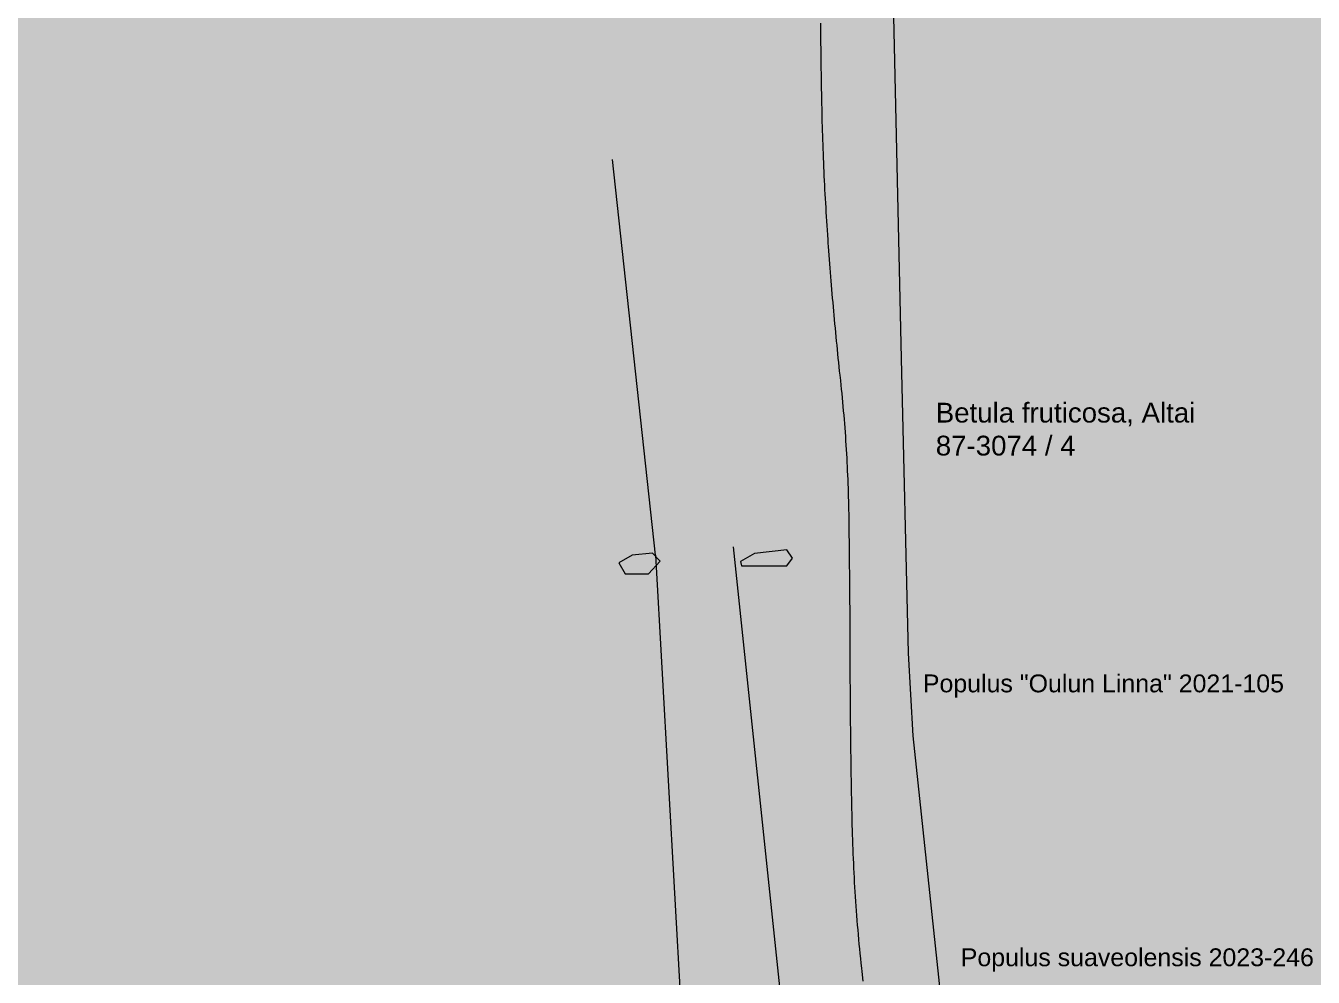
# Model space of a CAD drawing. Header units: metres. Extents: x 68582 to 69192, y 19191 to 19633.
# Drawn here: x 68684.83 to 68717.61, y 19270.25 to 19294.48 of the extents above; entities that cross this region are included whole.
import ezdxf

# ---------------------------------------------------------------- set-up
doc = ezdxf.new("R2010")
doc.units = ezdxf.units.M
doc.layers.get('0').update_dxf_attribs({"lineweight": 15})
doc.layers.add('hankintanumerot', color=7, linetype='Continuous', lineweight=5)
doc.layers.add('None', color=7, linetype='Continuous', lineweight=5)
doc.styles.add('Arial', font='arial.ttf')
doc.styles.add('Helvetica', font='')
doc.styles.get('Helvetica').set_extended_font_data('Helvetica')

msp = doc.modelspace()

# ---------------------------------------------------------------- hatches: boundary and pattern name
at = {"true_color": 0xd1f0d1, "transparency": 33554687}
msp.add_hatch(color=254, dxfattribs=at).paths.add_polyline_path([(68588.122, 19191.443), (69192.296, 19191.443), (69192.296, 19628.232), (68588.122, 19628.232)], flags=0)
at = {"layer": 'None', "linetype": 'Continuous', "lineweight": 0, "true_color": 0xffffff, "transparency": 33554687}
msp.add_hatch(color=7, dxfattribs=at).paths.add_polyline_path([(68699.767, 19291.068), (68698.85, 19300.03), (68698.611, 19303.021), (68698.468, 19306.019), (68698.42, 19309.019), (68698.42, 19315.559), (68698.54, 19326.601), (68698.9, 19337.637), (68699.246, 19345.617), (68699.28, 19346.852), (68699.275, 19348.087), (68699.231, 19349.322), (68699.147, 19350.555), (68699.025, 19351.784), (68698.863, 19353.009), (68698.663, 19354.228), (68698.424, 19355.44), (68698.146, 19356.644), (68697.739, 19358.183), (68697.282, 19359.709), (68696.776, 19361.218), (68696.221, 19362.711), (68695.617, 19364.184), (68694.966, 19365.638), (68694.268, 19367.069), (68685.377, 19384.574), (68687.16, 19385.48), (68696.038, 19368.001), (68696.768, 19366.504), (68697.449, 19364.984), (68698.08, 19363.442), (68698.661, 19361.881), (68699.191, 19360.301), (68699.669, 19358.705), (68700.095, 19357.095), (68700.385, 19355.836), (68700.635, 19354.568), (68700.845, 19353.292), (68701.014, 19352.011), (68701.142, 19350.725), (68701.229, 19349.435), (68701.276, 19348.144), (68701.281, 19346.851), (68701.246, 19345.559), (68700.611, 19330.961), (68700.468, 19326.559), (68700.42, 19322.155), (68700.42, 19318.747), (68700.421, 19318.713), (68700.422, 19318.678), (68700.425, 19318.643), (68700.43, 19318.608), (68700.435, 19318.574), (68700.442, 19318.54), (68700.45, 19318.506), (68700.459, 19318.472), (68700.469, 19318.439), (68700.48, 19318.406), (68700.493, 19318.373), (68700.506, 19318.341), (68700.521, 19318.31), (68700.537, 19318.279), (68700.554, 19318.248), (68700.571, 19318.218), (68700.59, 19318.189), (68700.61, 19318.16), (68700.631, 19318.133), (68700.653, 19318.106), (68700.676, 19318.079), (68700.7, 19318.054), (68700.724, 19318.029), (68700.75, 19318.005), (68700.776, 19317.982), (68700.803, 19317.96), (68700.831, 19317.939), (68700.859, 19317.919), (68700.889, 19317.9), (68700.918, 19317.882), (68700.949, 19317.865), (68700.98, 19317.849), (68701.012, 19317.835), (68701.044, 19317.821), (68701.076, 19317.808), (68701.109, 19317.797), (68701.142, 19317.787), (68701.176, 19317.778), (68701.21, 19317.77), (68701.244, 19317.763), (68701.278, 19317.757), (68701.313, 19317.753), (68701.348, 19317.75), (68701.383, 19317.748), (68701.417, 19317.747), (68707.296, 19317.732), (68707.296, 19317.014), (68701.534, 19317.014), (68701.499, 19317.013), (68701.465, 19317.011), (68701.43, 19317.008), (68701.396, 19317.004), (68701.362, 19316.999), (68701.328, 19316.992), (68701.294, 19316.985), (68701.261, 19316.976), (68701.228, 19316.966), (68701.195, 19316.955), (68701.163, 19316.942), (68701.131, 19316.929), (68701.1, 19316.914), (68701.069, 19316.899), (68701.038, 19316.882), (68701.009, 19316.865), (68700.98, 19316.846), (68700.951, 19316.826), (68700.924, 19316.806), (68700.897, 19316.784), (68700.87, 19316.762), (68700.845, 19316.738), (68700.82, 19316.714), (68700.796, 19316.689), (68700.774, 19316.663), (68700.752, 19316.637), (68700.731, 19316.609), (68700.71, 19316.581), (68700.691, 19316.552), (68700.673, 19316.523), (68700.656, 19316.493), (68700.64, 19316.462), (68700.625, 19316.431), (68700.611, 19316.4), (68700.598, 19316.368), (68700.587, 19316.335), (68700.576, 19316.302), (68700.567, 19316.269), (68700.559, 19316.235), (68700.552, 19316.202), (68700.546, 19316.168), (68700.541, 19316.133), (68700.537, 19316.099), (68700.535, 19316.064), (68700.534, 19316.03), (68700.42, 19309.06), (68700.467, 19306.096), (68700.609, 19303.135), (68700.845, 19300.18), (68701.751, 19291.325), (68702.85, 19281.21), (68700.862, 19280.994)], flags=0)
at = {"layer": 'None', "linetype": 'Continuous', "lineweight": 0, "true_color": 0xa6caf0, "transparency": 33554687}
msp.add_hatch(color=151, dxfattribs=at).paths.add_polyline_path([(68717.98, 19316.42), (68719.199, 19314.637), (68720, 19312.3), (68721.189, 19308.3), (68721.889, 19304.4), (68722.324, 19303.031), (68723.728, 19300.6), (68724.2, 19300.098), (68725.45, 19299.01), (68727, 19297.906), (68732.6, 19296.251), (68735.613, 19295.97), (68741.159, 19295.97), (68746.1, 19296.296), (68754.8, 19297.3), (68762.2, 19298.166), (68767.661, 19298.768), (68769.4, 19298.768), (68772.7, 19298.276), (68775.684, 19297.411), (68776.943, 19296.684), (68778.19, 19295.15), (68781.641, 19290.905), (68783.434, 19287.8), (68784.295, 19285.3), (68784.62, 19283.4), (68784.68, 19282.143), (68784.68, 19272.77), (68784.401, 19269.5), (68783.61, 19266.53), (68781.993, 19263.7), (68779.703, 19259.733), (68778.55, 19258.58), (68775.491, 19257.2), (68771.9, 19255.354), (68767.892, 19253.523), (68765.1, 19252.55), (68762.745, 19252.085), (68760.058, 19251.623), (68755.485, 19250.395), (68749.8, 19248.868), (68745.4, 19247.928), (68740.4, 19247.232), (68732.7, 19247.079), (68725.281, 19247.746), (68723.77, 19248.119), (68719.46, 19251.4), (68714.159, 19256.2), (68712.442, 19258.2), (68709.801, 19262.1), (68709.02, 19264.09), (68708.376, 19267.463), (68707.423, 19276.4), (68707.303, 19278.5), (68707.13, 19286), (68706.877, 19296.987), (68706.738, 19303), (68706.567, 19310.4), (68706.591, 19314.4), (68707.296, 19317.014), (68717.74, 19317.56)], flags=0)
at = {"layer": 'None', "linetype": 'Continuous', "lineweight": 0, "true_color": 0xdddddd, "transparency": 33554687}
for points in [[(68700.987, 19280.84), (68700.787, 19281.05), (68700.269, 19280.994), (68699.933, 19280.8), (68700.095, 19280.52), (68700.687, 19280.52)], [(68704.21, 19281.131), (68703.382, 19281.041), (68703.03, 19280.838), (68703.05, 19280.721), (68703.41, 19280.721), (68704.21, 19280.721), (68704.35, 19280.921)]]:
    msp.add_hatch(color=254, dxfattribs=at).paths.add_polyline_path(points, flags=0)

# ---------------------------------------------------------------- linework, layer by layer
at = {"layer": 'None', "color": 7, "linetype": 'Continuous', "lineweight": 5, "transparency": 33554687}
for p, q in [((68705.061, 19294.54), (68705.063, 19294.411)), ((68705.063, 19294.411), (68705.064, 19294.283)), ((68705.064, 19294.283), (68705.066, 19294.154)), ((68705.066, 19294.154), (68705.068, 19294.026)), ((68705.068, 19294.026), (68705.07, 19293.897)), ((68705.07, 19293.897), (68705.071, 19293.769)), ((68705.071, 19293.769), (68705.073, 19293.64)), ((68705.073, 19293.64), (68705.075, 19293.512)), ((68705.075, 19293.512), (68705.077, 19293.383)), ((68705.077, 19293.383), (68705.079, 19293.255)), ((68705.079, 19293.255), (68705.081, 19293.126)), ((68705.081, 19293.126), (68705.085, 19292.915)), ((68705.085, 19292.915), (68705.089, 19292.699)), ((68705.089, 19292.699), (68705.09, 19292.601)), ((68705.09, 19292.601), (68705.093, 19292.486)), ((68705.093, 19292.486), (68705.095, 19292.371)), ((68705.095, 19292.371), (68705.098, 19292.256)), ((68705.098, 19292.256), (68705.1, 19292.141)), ((68705.1, 19292.141), (68705.103, 19292.026)), ((68705.103, 19292.026), (68705.107, 19291.911)), ((68705.107, 19291.911), (68705.11, 19291.798)), ((68705.11, 19291.798), (68705.113, 19291.683)), ((68705.113, 19291.683), (68705.117, 19291.568)), ((68705.117, 19291.568), (68705.121, 19291.453)), ((68705.121, 19291.453), (68705.125, 19291.338)), ((68705.125, 19291.338), (68705.13, 19291.223)), ((68700.862, 19280.994), (68699.767, 19291.068)), ((68705.13, 19291.223), (68705.134, 19291.108)), ((68705.134, 19291.108), (68705.139, 19290.993)), ((68705.139, 19290.993), (68705.144, 19290.878)), ((68705.144, 19290.878), (68705.149, 19290.763)), ((68705.149, 19290.763), (68705.154, 19290.649)), ((68705.154, 19290.649), (68705.16, 19290.534)), ((68705.16, 19290.534), (68705.165, 19290.419)), ((68705.165, 19290.419), (68705.171, 19290.304)), ((68705.171, 19290.304), (68705.177, 19290.189)), ((68705.177, 19290.189), (68705.184, 19290.074)), ((68705.184, 19290.074), (68705.19, 19289.96)), ((68705.19, 19289.96), (68705.197, 19289.845)), ((68705.197, 19289.845), (68705.204, 19289.73)), ((68705.204, 19289.73), (68705.211, 19289.615)), ((68705.211, 19289.615), (68705.218, 19289.501)), ((68705.218, 19289.501), (68705.225, 19289.386)), ((68705.225, 19289.386), (68705.233, 19289.271)), ((68705.233, 19289.271), (68705.241, 19289.156)), ((68705.241, 19289.156), (68705.25, 19289.025)), ((68705.25, 19289.025), (68705.256, 19288.941)), ((68705.256, 19288.941), (68705.262, 19288.855)), ((68705.262, 19288.855), (68705.27, 19288.744)), ((68705.27, 19288.744), (68705.278, 19288.635)), ((68705.278, 19288.635), (68705.286, 19288.526)), ((68705.286, 19288.526), (68705.295, 19288.416)), ((68705.295, 19288.416), (68705.303, 19288.307)), ((68705.303, 19288.307), (68705.311, 19288.198)), ((68705.311, 19288.198), (68705.32, 19288.087)), ((68705.32, 19288.087), (68705.329, 19287.978)), ((68705.329, 19287.978), (68705.338, 19287.87)), ((68705.338, 19287.87), (68705.347, 19287.761)), ((68705.347, 19287.761), (68705.356, 19287.65)), ((68705.356, 19287.65), (68705.366, 19287.541)), ((68705.366, 19287.541), (68705.375, 19287.432)), ((68705.375, 19287.432), (68705.385, 19287.322)), ((68705.385, 19287.322), (68705.394, 19287.213)), ((68705.394, 19287.213), (68705.404, 19287.104)), ((68705.404, 19287.104), (68705.414, 19286.995)), ((68705.414, 19286.995), (68705.424, 19286.885)), ((68705.424, 19286.885), (68705.435, 19286.776)), ((68705.435, 19286.776), (68705.445, 19286.668)), ((68705.445, 19286.668), (68705.455, 19286.557)), ((68705.455, 19286.557), (68705.466, 19286.449)), ((68705.466, 19286.449), (68705.477, 19286.34)), ((68705.477, 19286.34), (68705.488, 19286.23)), ((68705.488, 19286.23), (68705.499, 19286.121)), ((68705.499, 19286.121), (68705.51, 19286.012)), ((68705.51, 19286.012), (68705.521, 19285.903)), ((68705.521, 19285.903), (68705.533, 19285.793)), ((68705.533, 19285.793), (68705.544, 19285.684)), ((68705.544, 19285.684), (68705.556, 19285.576)), ((68705.556, 19285.576), (68705.57, 19285.445)), ((68705.57, 19285.445), (68705.583, 19285.327)), ((68705.583, 19285.327), (68705.594, 19285.219)), ((68705.594, 19285.219), (68705.605, 19285.11)), ((68705.605, 19285.11), (68705.616, 19285)), ((68705.616, 19285), (68705.626, 19284.891)), ((68705.626, 19284.891), (68705.636, 19284.782)), ((68705.636, 19284.782), (68705.646, 19284.673)), ((68705.646, 19284.673), (68705.655, 19284.564)), ((68705.655, 19284.564), (68705.664, 19284.454)), ((68705.664, 19284.454), (68705.673, 19284.345)), ((68705.673, 19284.345), (68705.682, 19284.236)), ((68705.682, 19284.236), (68705.69, 19284.127)), ((68705.69, 19284.127), (68705.698, 19284.017)), ((68705.698, 19284.017), (68705.705, 19283.908)), ((68705.705, 19283.908), (68705.712, 19283.798)), ((68705.712, 19283.798), (68705.719, 19283.689)), ((68705.719, 19283.689), (68705.726, 19283.58)), ((68705.726, 19283.58), (68705.732, 19283.47)), ((68705.732, 19283.47), (68705.738, 19283.36)), ((68705.738, 19283.36), (68705.743, 19283.251)), ((68705.743, 19283.251), (68705.748, 19283.142)), ((68705.748, 19283.142), (68705.753, 19283.032)), ((68705.753, 19283.032), (68705.758, 19282.922)), ((68705.758, 19282.922), (68705.762, 19282.813)), ((68705.762, 19282.813), (68705.766, 19282.703)), ((68705.766, 19282.703), (68705.77, 19282.594)), ((68705.77, 19282.594), (68705.773, 19282.484)), ((68705.773, 19282.484), (68705.776, 19282.374)), ((68705.776, 19282.374), (68705.778, 19282.265)), ((68705.778, 19282.265), (68705.781, 19282.155)), ((68705.781, 19282.155), (68705.783, 19282.046)), ((68705.783, 19282.046), (68705.784, 19281.945)), ((68705.784, 19281.945), (68705.785, 19281.895)), ((68705.785, 19281.895), (68705.787, 19281.705)), ((68705.787, 19281.705), (68705.789, 19281.592)), ((68705.789, 19281.592), (68705.79, 19281.479)), ((68705.79, 19281.479), (68705.792, 19281.366)), ((68705.977, 19251.546), (68702.85, 19281.21)), ((68705.792, 19281.366), (68705.793, 19281.253)), ((68705.793, 19281.253), (68705.794, 19281.14)), ((68705.794, 19281.14), (68705.796, 19281.028)), ((68700.862, 19280.994), (68701.735, 19265.548)), ((68705.796, 19281.028), (68705.797, 19280.915)), ((68705.797, 19280.915), (68705.798, 19280.802)), ((68705.798, 19280.802), (68705.799, 19280.689)), ((68705.799, 19280.689), (68705.8, 19280.576)), ((68705.8, 19280.576), (68705.802, 19280.463)), ((68705.802, 19280.463), (68705.803, 19280.35)), ((68705.803, 19280.35), (68705.804, 19280.237)), ((68705.804, 19280.237), (68705.805, 19280.124)), ((68705.805, 19280.124), (68705.805, 19280.011)), ((68705.805, 19280.011), (68705.806, 19279.898)), ((68705.806, 19279.898), (68705.807, 19279.785)), ((68705.807, 19279.785), (68705.808, 19279.672)), ((68705.808, 19279.672), (68705.809, 19279.559)), ((68705.809, 19279.559), (68705.81, 19279.446)), ((68705.81, 19279.446), (68705.81, 19279.333)), ((68705.81, 19279.333), (68705.811, 19279.22)), ((68705.811, 19279.22), (68705.811, 19279.107)), ((68705.811, 19279.107), (68705.812, 19278.995)), ((68705.812, 19278.995), (68705.813, 19278.882)), ((68705.813, 19278.882), (68705.813, 19278.769)), ((68705.813, 19278.769), (68705.813, 19278.656)), ((68705.813, 19278.656), (68705.814, 19278.543)), ((68705.814, 19278.543), (68705.814, 19278.43)), ((68705.814, 19278.43), (68705.815, 19278.317)), ((68705.815, 19278.317), (68705.815, 19278.285)), ((68705.815, 19278.285), (68705.815, 19278.19)), ((68705.815, 19278.19), (68705.815, 19278.127)), ((68705.815, 19278.127), (68705.815, 19278.008)), ((68705.815, 19278.008), (68705.816, 19277.888)), ((68705.816, 19277.888), (68705.816, 19277.769)), ((68705.816, 19277.769), (68705.817, 19277.65)), ((68705.817, 19277.65), (68705.818, 19277.53)), ((68705.818, 19277.53), (68705.818, 19277.414)), ((68705.818, 19277.414), (68705.819, 19277.295)), ((68705.819, 19277.295), (68705.82, 19277.176)), ((68705.82, 19277.176), (68705.821, 19277.057)), ((68705.821, 19277.057), (68705.822, 19276.937)), ((68705.822, 19276.937), (68705.823, 19276.818)), ((68705.823, 19276.818), (68705.824, 19276.702)), ((68705.824, 19276.702), (68705.825, 19276.583)), ((68705.825, 19276.583), (68705.827, 19276.463)), ((68705.827, 19276.463), (68705.828, 19276.344)), ((68705.828, 19276.344), (68705.829, 19276.225)), ((68705.829, 19276.225), (68705.831, 19276.106)), ((68705.831, 19276.106), (68705.832, 19275.986)), ((68705.832, 19275.986), (68705.834, 19275.87)), ((68705.834, 19275.87), (68705.835, 19275.751)), ((68705.835, 19275.751), (68705.837, 19275.632)), ((68705.837, 19275.632), (68705.839, 19275.512)), ((68705.839, 19275.512), (68705.841, 19275.393)), ((68705.841, 19275.393), (68705.843, 19275.274)), ((68705.843, 19275.274), (68705.845, 19275.155)), ((68705.845, 19275.155), (68705.847, 19275.038)), ((68705.847, 19275.038), (68705.849, 19274.919)), ((68705.849, 19274.919), (68705.851, 19274.8)), ((68705.851, 19274.8), (68705.853, 19274.681)), ((68705.853, 19274.681), (68705.856, 19274.561)), ((68705.856, 19274.561), (68705.859, 19274.39)), ((68705.859, 19274.39), (68705.86, 19274.35)), ((68705.86, 19274.35), (68705.862, 19274.24)), ((68705.862, 19274.24), (68705.865, 19274.119)), ((68705.865, 19274.119), (68705.869, 19273.998)), ((68705.869, 19273.998), (68705.872, 19273.876)), ((68705.872, 19273.876), (68705.876, 19273.755)), ((68705.876, 19273.755), (68705.88, 19273.634)), ((68705.88, 19273.634), (68705.885, 19273.513)), ((68705.885, 19273.513), (68705.89, 19273.392)), ((68705.89, 19273.392), (68705.895, 19273.271)), ((68705.895, 19273.271), (68705.901, 19273.15)), ((68705.901, 19273.15), (68705.906, 19273.029)), ((68705.906, 19273.029), (68705.913, 19272.907)), ((68705.913, 19272.907), (68705.919, 19272.787)), ((68705.919, 19272.787), (68705.926, 19272.665)), ((68705.926, 19272.665), (68705.933, 19272.545)), ((68705.933, 19272.545), (68705.941, 19272.423)), ((68705.941, 19272.423), (68705.949, 19272.303)), ((68705.949, 19272.303), (68705.957, 19272.181)), ((68705.957, 19272.181), (68705.965, 19272.061)), ((68705.965, 19272.061), (68705.974, 19271.94)), ((68705.974, 19271.94), (68705.983, 19271.819)), ((68705.983, 19271.819), (68705.992, 19271.698)), ((68705.992, 19271.698), (68706.002, 19271.577)), ((68706.002, 19271.577), (68706.012, 19271.456)), ((68706.012, 19271.456), (68706.023, 19271.336)), ((68706.023, 19271.336), (68706.033, 19271.215)), ((68706.033, 19271.215), (68706.044, 19271.094)), ((68706.044, 19271.094), (68706.056, 19270.973)), ((68706.056, 19270.973), (68706.068, 19270.853)), ((68706.068, 19270.853), (68706.08, 19270.732)), ((68706.08, 19270.732), (68706.092, 19270.612)), ((68706.092, 19270.612), (68706.106, 19270.48)), ((68706.106, 19270.48), (68706.115, 19270.395)), ((68706.115, 19270.395), (68706.141, 19270.154))]:
    msp.add_line(p, q, dxfattribs=at)
msp.add_lwpolyline([(68708.376, 19267.463), (68707.423, 19276.4), (68707.303, 19278.5), (68707.13, 19286), (68706.877, 19296.987), (68706.738, 19303), (68706.567, 19310.4), (68706.591, 19314.4), (68707.296, 19317.014), (68717.74, 19317.56)], dxfattribs=at)
for points in [[(68700.987, 19280.84), (68700.787, 19281.05), (68700.269, 19280.994), (68699.933, 19280.8), (68700.095, 19280.52), (68700.687, 19280.52)], [(68704.21, 19281.131), (68703.382, 19281.041), (68703.03, 19280.838), (68703.05, 19280.721), (68703.41, 19280.721), (68704.21, 19280.721), (68704.35, 19280.921)]]:
    msp.add_lwpolyline(points, close=True, dxfattribs=at)

# ---------------------------------------------------------------- texts
at = {"layer": 'hankintanumerot', "color": 7, "transparency": 33554687, "attachment_point": 1}
for s, insert, char_height, width, style in [('{\\fArial;Betula fruticosa, Altai}\\P{\\fArial;87-3074 / 4}', (68708, 19284.877), 0.5035, 14.05969, 'Arial'), ('Populus "Oulun Linna" 2021-105', (68707.671, 19277.959), 0.4539, 19.14274, 'Helvetica'), ('Populus suaveolensis 2023-246', (68708.636, 19270.986), 0.4539, 18.72831, 'Helvetica')]:
    msp.add_mtext(s, dxfattribs=dict(at, insert=insert, char_height=char_height, width=width, style=style))

doc.saveas('drawing.dxf')
